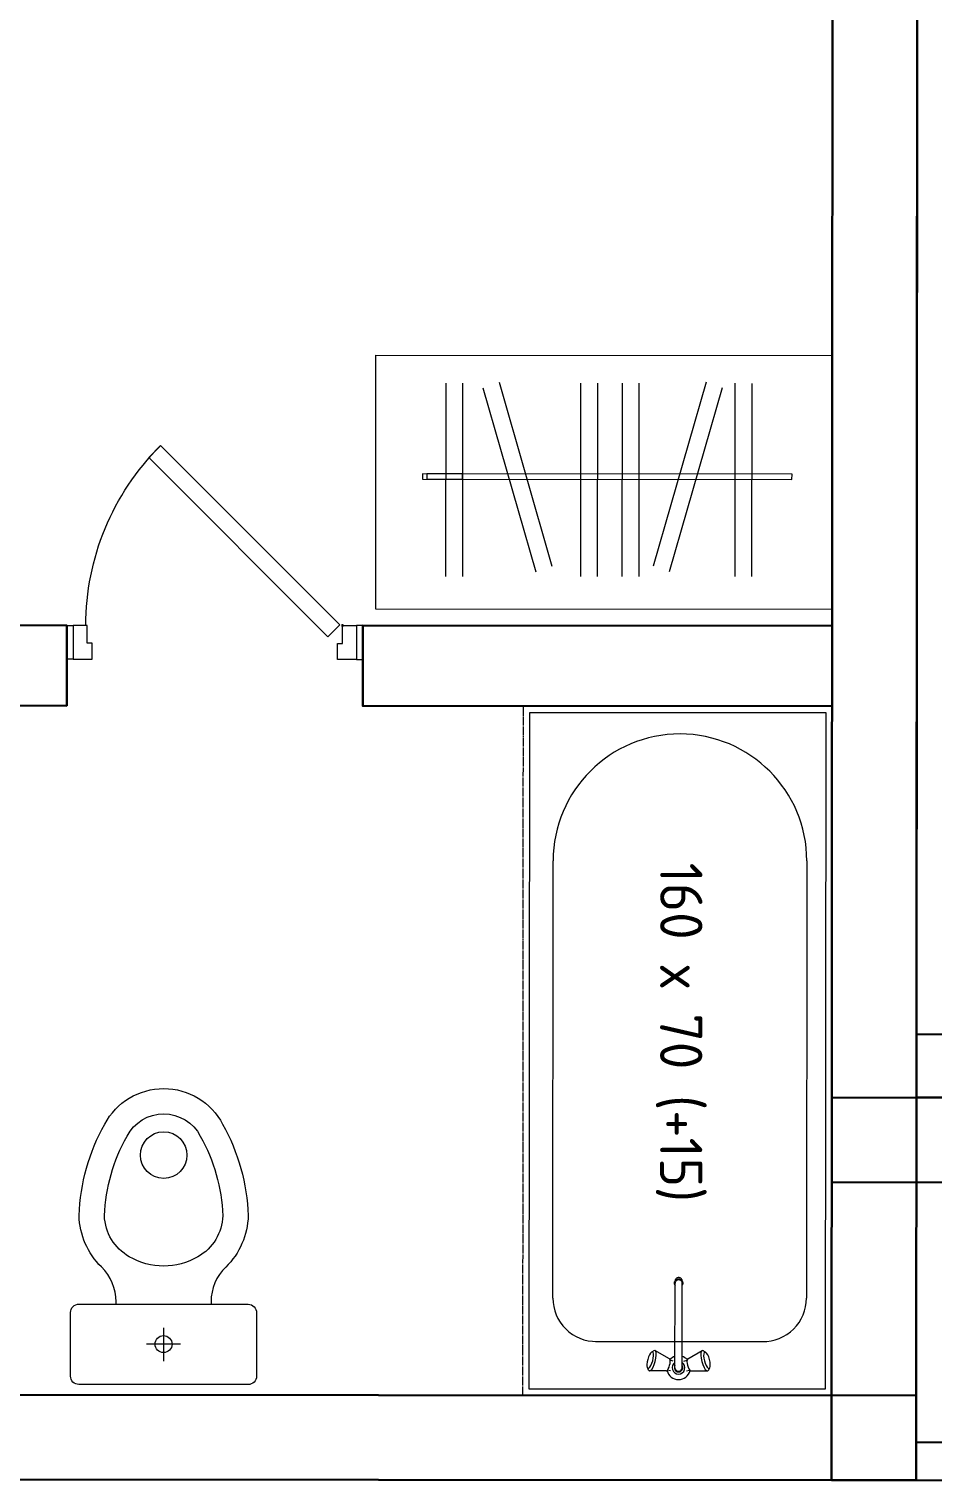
# Model space of a CAD drawing. Header units: millimetres. Extents: x 0 to 145404, y 0 to 194550.
# Drawn here: x 66023 to 68161, y 29817 to 33250 of the extents above; entities that cross this region are included whole.
import ezdxf
from ezdxf.enums import TextEntityAlignment as Align

# ---------------------------------------------------------------- set-up
doc = ezdxf.new("R2010")
doc.units = ezdxf.units.MM
doc.linetypes.add('ACAD_ISO02W100', pattern=[15, 12, -3])
doc.linetypes.add('ГОСТ 2.303 5', pattern=[24, 20, -1.5, 1, -1.5])
for name, color, linetype, lineweight in [('АР - Двери', 126, 'Continuous', 9), ('АР - Монолит', 56, 'Continuous', 30), ('АР - Перегородки 190', 54, 'Continuous', 30), ('АР - Перегородки 80', 32, 'Continuous', 30), ('АР - Сантехника', 150, 'Continuous', 9), ('АР - утеплитель', 40, 'Continuous', 30)]:
    doc.layers.add(name, color=color, linetype=linetype, lineweight=lineweight)
doc.layers.add('АР - мебель', color=7, linetype='Continuous', lineweight=9, true_color=0x787878)
doc.styles.add('GOST-2.304_Type-B', font='GOST Common.ttf')

# ---------------------------------------------------------------- blocks, each defined once
blk = doc.blocks.new('Унитаз_700х440')
at = {"color": 0, "ltscale": 50}
for points in [[(195, -220), (45, -220, -0.414601), (25, -200), (25, 200, -0.414214), (45, 220), (195, 220, -0.414214), (215, 200), (215, -200, -0.414487)], [(327.1, 81.1, -0.261097), (424.4, 140, -0.11879), (612.3, 86.6, -0.608687), (612.3, -86.6, -0.11879), (424.4, -140, -0.261097), (327.1, -81.1, -0.27207)]]:
    blk.add_lwpolyline(points, format="xyb", close=True, dxfattribs=at)
blk.add_lwpolyline([(215, 112.3), (220.9, 112.3, 0.202167), (303, 147, -0.194798), (424.5, 200, -0.119349), (640.7, 139.4, -0.604544), (640.7, -139.4, -0.119349), (424.5, -200, -0.194798), (303, -147, 0.202167), (220.9, -112.3), (215, -112.3)], format="xyb", dxfattribs=at)
for points in [[(120.6, -40), (120.6, 40)], [(159.4, 0), (80.6, 0)]]:
    blk.add_lwpolyline(points, dxfattribs=at)
for centre, radius in [((567.6, 0), 55), ((120.6, 0), 20)]:
    blk.add_circle(centre, radius, dxfattribs=at)
at = {"layer": 'Defpoints', "linetype": 'ACAD_ISO02W100', "lineweight": -2, "ltscale": 10}
blk.add_lwpolyline([(0, -220), (0, 220)], dxfattribs=at)
blk = doc.blocks.new('*U202')
at = {"ltscale": 100}
for p, q in [((15, 37.5), (15, -42.5)), ((46, 37.5), (15, 37.5)), ((48, -4.5), (48, 35.5)), ((652, -4.5), (652, 37.5)), ((652, 37.5), (685, 37.5)), ((685, 37.5), (685, -42.5)), ((60, -4.5), (48, -4.5)), ((60, -42.5), (60, -4.5)), ((640, -42.5), (640, -4.5)), ((640, -4.5), (652, -4.5)), ((15, -42.5), (60, -42.5)), ((685, -42.5), (640, -42.5))]:
    blk.add_line(p, q, dxfattribs=at)
for points in [[(54.4, 38.9), (82.7, 10.6), (506.5, 434.5), (478.3, 462.8)], [(15, -42.5), (0, -42.5), (0, 37.5), (15, 37.5)], [(685, -42.5), (700, -42.5), (700, 37.5), (685, 37.5)]]:
    blk.add_lwpolyline(points, close=True, dxfattribs=at)
blk.add_circle((48, 37.5), 2, dxfattribs=at)
blk.add_arc((55, 37.5), 600, 0, 44.865, dxfattribs=at)
blk = doc.blocks.new('Ш03 600х1200')
for p, q in [((0, 600), (-1200, 600)), ((-1200, 0), (-1200, 600)), ((0, 0), (0, 600)), ((-988.5, 66), (-988.5, 522.9)), ((-944.2, 66), (-944.2, 522.9)), ((-692.1, 66), (-692.1, 522.9)), ((-647.8, 66), (-647.8, 522.9)), ((-583, 66), (-583, 522.9)), ((-538.7, 66), (-538.7, 522.9)), ((-228.6, 66), (-228.6, 522.9)), ((-184.3, 66), (-184.3, 522.9)), ((-911.1, 76.8), (-772.2, 512)), ((-868.9, 63.3), (-730, 498.6)), ((-324.4, 63.3), (-463.3, 498.6)), ((-282.2, 76.8), (-421.1, 512)), ((-123, 293.3), (-1094.4, 293.3)), ((-1094.4, 293.3), (-1094.4, 280.4)), ((-1094.4, 280.4), (-123, 280.4)), ((-134.5, 293.3), (-228.9, 293.3)), ((-228.9, 293.3), (-228.9, 280.4)), ((-228.9, 280.4), (-134.5, 280.4)), ((-134.5, 280.4), (-134.5, 293.3)), ((-123, 280.4), (-123, 293.3)), ((0, 0), (-1200, 0))]:
    blk.add_line(p, q)
blk = doc.blocks.new('Ванна 160х70 (+15)')
at = {"layer": 'АР - Сантехника'}
for p, q in [((-1615, -15), (-15, -15)), ((-1615, -715), (-1615, -15)), ((-1615, -15), (-1615, -15)), ((-15, -15), (-15, -715)), ((-1264.2, -59.4), (-230.1, -59.4)), ((-127.6, -558.2), (-127.6, -161.2)), ((-105.9, -303.3), (-106.5, -305.9)), ((-106.5, -305.9), (-104.7, -307.9)), ((-87, -340), (-106.5, -305.9)), ((-105.9, -303.3), (-102.4, -297.9)), ((-104.7, -307.9), (-100.7, -309)), ((-102.4, -297.9), (-102.9, -300)), ((-102.9, -300), (-101.4, -301.6)), ((-100.1, -295.5), (-102.4, -297.9)), ((-101.4, -301.6), (-98.3, -302.5)), ((-96.2, -293), (-100.1, -295.5)), ((-98.3, -302.5), (-93.6, -302.7)), ((-91.1, -290.7), (-96.2, -293)), ((-94.9, -309.3), (-87.9, -308.5)), ((-93.6, -302.7), (-88, -302.1)), ((-85.2, -288.8), (-91.1, -290.7)), ((-88, -302.1), (-82, -300.8)), ((-87.9, -308.5), (-80.3, -306.9)), ((-79.1, -287.5), (-85.2, -288.8)), ((-82, -300.8), (-76.1, -298.9)), ((-80.3, -306.9), (-73, -304.5)), ((-73.5, -286.9), (-79.1, -287.5)), ((-76.1, -298.9), (-70.9, -296.6)), ((-68.9, -287.1), (-73.5, -286.9)), ((-73, -304.5), (-66.5, -301.6)), ((-70.9, -296.6), (-67, -294.1)), ((-65.7, -288.1), (-68.9, -287.1)), ((-67, -294.1), (-64.7, -291.7)), ((-66.5, -301.6), (-61.6, -298.6)), ((-64.2, -289.6), (-65.7, -288.1)), ((-60, -291), (-65.7, -288.1)), ((-64.7, -291.7), (-64.2, -289.6)), ((-61.6, -298.6), (-58.8, -295.6)), ((-58.2, -292.9), (-60, -291)), ((-58.8, -295.6), (-58.2, -292.9)), ((-58, -332.3), (-58.2, -292.9)), ((-100.7, -309), (-94.9, -309.3)), ((-87, -340), (-85.9, -341.2)), ((-85.9, -341.2), (-83.5, -341.9)), ((-83.5, -341.9), (-80, -342.1)), ((-81.4, -349.4), (-83.4, -341.9)), ((-80, -342.1), (-75.8, -341.6)), ((-75.8, -341.6), (-71.3, -340.6)), ((-71.3, -340.6), (-66.9, -339.2)), ((-66.9, -339.2), (-63, -337.5)), ((-63, -337.5), (-60.1, -335.6)), ((-58.2, -343.2), (-60.2, -335.7)), ((-60.1, -335.6), (-58.3, -333.8)), ((-58.3, -333.8), (-58, -332.3)), ((-65.6, -353.4), (-265.7, -353.4)), ((-65.6, -370.4), (-265.7, -370.4)), ((-92.2, -353.2), (-92.3, -353.4)), ((-92.3, -370.4), (-92.2, -370.5)), ((-81.4, -374.4), (-83.4, -381.8)), ((-87, -383.7), (-106.5, -417.9)), ((-85.9, -382.5), (-87, -383.7)), ((-83.5, -381.8), (-85.9, -382.5)), ((-80, -381.7), (-83.5, -381.8)), ((-75.8, -382.1), (-80, -381.7)), ((-71.3, -383.1), (-75.8, -382.1)), ((-66.9, -384.5), (-71.3, -383.1)), ((-63, -386.3), (-66.9, -384.5)), ((-60.1, -388.1), (-63, -386.3)), ((-58.2, -380.6), (-60.2, -388)), ((-58.3, -389.9), (-60.1, -388.1)), ((-58, -391.5), (-58.3, -389.9)), ((-58, -391.5), (-58.2, -430.8)), ((-104.7, -415.9), (-106.5, -417.9)), ((-106.5, -417.9), (-105.9, -420.5)), ((-105.9, -420.5), (-102.4, -425.9)), ((-100.7, -414.7), (-104.7, -415.9)), ((-101.4, -422.2), (-102.9, -423.8)), ((-102.9, -423.8), (-102.4, -425.9)), ((-102.4, -425.9), (-100.1, -428.3)), ((-98.3, -421.2), (-101.4, -422.2)), ((-94.9, -414.5), (-100.7, -414.7)), ((-100.1, -428.3), (-96.2, -430.7)), ((-93.6, -421.1), (-98.3, -421.2)), ((-96.2, -430.7), (-91.1, -433)), ((-87.9, -415.3), (-94.9, -414.5)), ((-88, -421.7), (-93.6, -421.1)), ((-91.1, -433), (-85.2, -434.9)), ((-82, -423), (-88, -421.7)), ((-80.3, -416.9), (-87.9, -415.3)), ((-85.2, -434.9), (-79.1, -436.2)), ((-76.1, -424.9), (-82, -423)), ((-73, -419.3), (-80.3, -416.9)), ((-79.1, -436.2), (-73.5, -436.8)), ((-70.9, -427.2), (-76.1, -424.9)), ((-73.5, -436.8), (-68.9, -436.6)), ((-66.5, -422.1), (-73, -419.3)), ((-67, -429.6), (-70.9, -427.2)), ((-68.9, -436.6), (-65.7, -435.7)), ((-64.7, -432), (-67, -429.6)), ((-61.6, -425.2), (-66.5, -422.1)), ((-60, -432.8), (-65.7, -435.7)), ((-65.7, -435.7), (-64.2, -434.1)), ((-64.2, -434.1), (-64.7, -432)), ((-58.8, -428.2), (-61.6, -425.2)), ((-60, -432.8), (-58.2, -430.8)), ((-58.2, -430.8), (-58.8, -428.2)), ((-230.1, -659.4), (-1264.2, -659.4)), ((-15, -715), (-1615, -715)), ((-15, -715), (-15, -715))]:
    blk.add_line(p, q, dxfattribs=at)
at = {"layer": 'АР - Сантехника', "linetype": 'ГОСТ 2.303 5'}
blk.add_lwpolyline([(0, 0), (0, -730), (-1630, -730), (-1630, 0)], close=True, dxfattribs=at)
at = {"layer": 'АР - Сантехника'}
for points in [[(-271.1, -353.4), (-272.3, -353.5), (-273.5, -353.8), (-274.6, -354.3), (-275.6, -355), (-276.5, -355.9), (-277.3, -356.9), (-277.9, -358), (-278.3, -359.3), (-278.6, -360.5), (-278.7, -361.9), (-278.6, -363.2), (-278.3, -364.5), (-277.9, -365.7), (-277.3, -366.9), (-276.5, -367.9), (-275.6, -368.8), (-274.6, -369.5), (-273.5, -370), (-272.3, -370.3), (-271.1, -370.4)], [(-260.2, -353.4), (-261.3, -352.6), (-262.5, -352), (-263.8, -351.6), (-265.1, -351.4), (-266.4, -351.4), (-267.7, -351.6), (-269, -352.1), (-270.2, -352.7), (-271.3, -353.5), (-272.3, -354.5), (-273.1, -355.6), (-273.8, -356.9), (-274.4, -358.2), (-274.8, -359.7), (-274.9, -361.1), (-274.9, -362.6), (-274.8, -364.1), (-274.4, -365.5), (-273.8, -366.9), (-273.1, -368.1), (-272.3, -369.3), (-271.3, -370.2), (-270.2, -371.1), (-269, -371.7), (-267.7, -372.1), (-266.4, -372.3), (-265.1, -372.4), (-263.8, -372.2), (-262.5, -371.8), (-261.3, -371.2), (-260.2, -370.4)], [(-265.7, -353.4), (-266.9, -353.5), (-268, -353.8), (-269.1, -354.3), (-270.1, -355), (-271, -355.9), (-271.8, -356.9), (-272.4, -358), (-272.8, -359.3), (-273.1, -360.5), (-273.2, -361.9), (-273.1, -363.2), (-272.8, -364.5), (-272.4, -365.7), (-271.8, -366.9), (-271, -367.9), (-270.1, -368.8), (-269.1, -369.5), (-268, -370), (-266.9, -370.3), (-265.7, -370.4)]]:
    blk.add_lwpolyline(points, dxfattribs=at)
for centre, radius, start, end in [((-1264.2, -359.4), 300, 90, 270), ((-230.1, -161.9), 102.5, 359.241, 89.9993), ((-65.6, -361.9), 28, 133.4165, 162.3278), ((-65.6, -361.9), 28, 283.4165, 76.5835), ((-65.6, -361.9), 28, 197.6722, 226.5835), ((-65.6, -361.9), 15, 214.5181, 145.4819), ((-65.6, -361.9), 10, 238.2117, 121.7883), ((-65.6, -361.9), 8.5, 270, 90), ((-230.1, -556.9), 102.5, 269.9999, 0.759)]:
    blk.add_arc(centre, radius, start, end, dxfattribs=at)
at = {"layer": 'АР - Сантехника', "linetype": 'Continuous', "style": 'GOST-2.304_Type-B'}
blk.add_text('160 х 70 (+15)', height=100, dxfattribs=at).set_placement((-858.5, -356.2), align=Align.MIDDLE_CENTER)
blk = doc.blocks.new('Квартира 3К 10700 тип 1 перекидная')
at = {"layer": 'АР - Монолит', "elevation": 0}
for points in [[(-6160, 2000), (-5960, 2000), (-5960, 7980), (-6160, 7980)], [(200, 2200), (200, 2000), (-6160, 2000), (-6160, 2200)]]:
    blk.add_lwpolyline(points, close=True, dxfattribs=at)
at = {"layer": 'АР - Перегородки 190', "elevation": 0}
for points in [[(-4850, 4020), (-5960, 4020), (-5960, 3830), (-4850, 3830)], [(-3600, 4020), (-4150, 4020), (-4150, 3830), (-3600, 3830)]]:
    blk.add_lwpolyline(points, close=True, dxfattribs=at)
at = {"xscale": -1, "rotation": 90}
blk.add_blockref('Ванна 160х70 (+15)', (-5960, 2200, 0), dxfattribs=at)
at = {"layer": 'АР - Двери'}
blk.add_blockref('*U202', (-4850, 3982.5, 0), dxfattribs=at)
at = {"layer": 'АР - мебель', "xscale": -0.9000000000000002, "rotation": 180}
blk.add_blockref('Ш03 600х1200', (-4880, 4659.5, 0), dxfattribs=at)
at = {"layer": 'АР - Сантехника', "xscale": -1, "rotation": 270}
blk.add_blockref('Унитаз_700х440', (-4380, 2200, 0), dxfattribs=at)
blk = doc.blocks.new('Лестничная клетка Н1 6700')
at = {"layer": 'АР - Монолит', "elevation": 0}
for points in [[(0, 0), (200, 0), (200, 5980), (0, 5980)], [(3040, 704.8), (3040, 904.8), (0, 904.8), (0, 704.8)]]:
    blk.add_lwpolyline(points, close=True, dxfattribs=at)
at = {"layer": 'АР - Перегородки 80', "elevation": 0}
blk.add_lwpolyline([(2840, 0), (2840, 90), (200, 90), (200, 0)], close=True, dxfattribs=at)
at = {"layer": 'АР - утеплитель', "elevation": 0}
for points in [[(200, 904.8), (350, 904.8), (350, 5980), (200, 5980)], [(2840, 904.8), (2840, 1054.8), (200, 1054.8), (200, 904.8)]]:
    blk.add_lwpolyline(points, close=True, dxfattribs=at)
blk = doc.blocks.new('H_Section_2')
at = {"rotation": 56.96711930257281}
blk.add_blockref('Квартира 3К 10700 тип 1 перекидная', (4441.6, -8541.9, 0), dxfattribs=at)
at = {"xscale": -1, "rotation": 56.96711930257284}
blk.add_blockref('Лестничная клетка Н1 6700', (-484.1, -12448.3, 0), dxfattribs=at)

msp = doc.modelspace()

# ---------------------------------------------------------------- block references
at = {"xscale": -1, "rotation": 56.92792192093123}
msp.add_blockref('H_Section_2', (57225.5, 36206.1, 0), dxfattribs=at)

doc.saveas('drawing.dxf')
